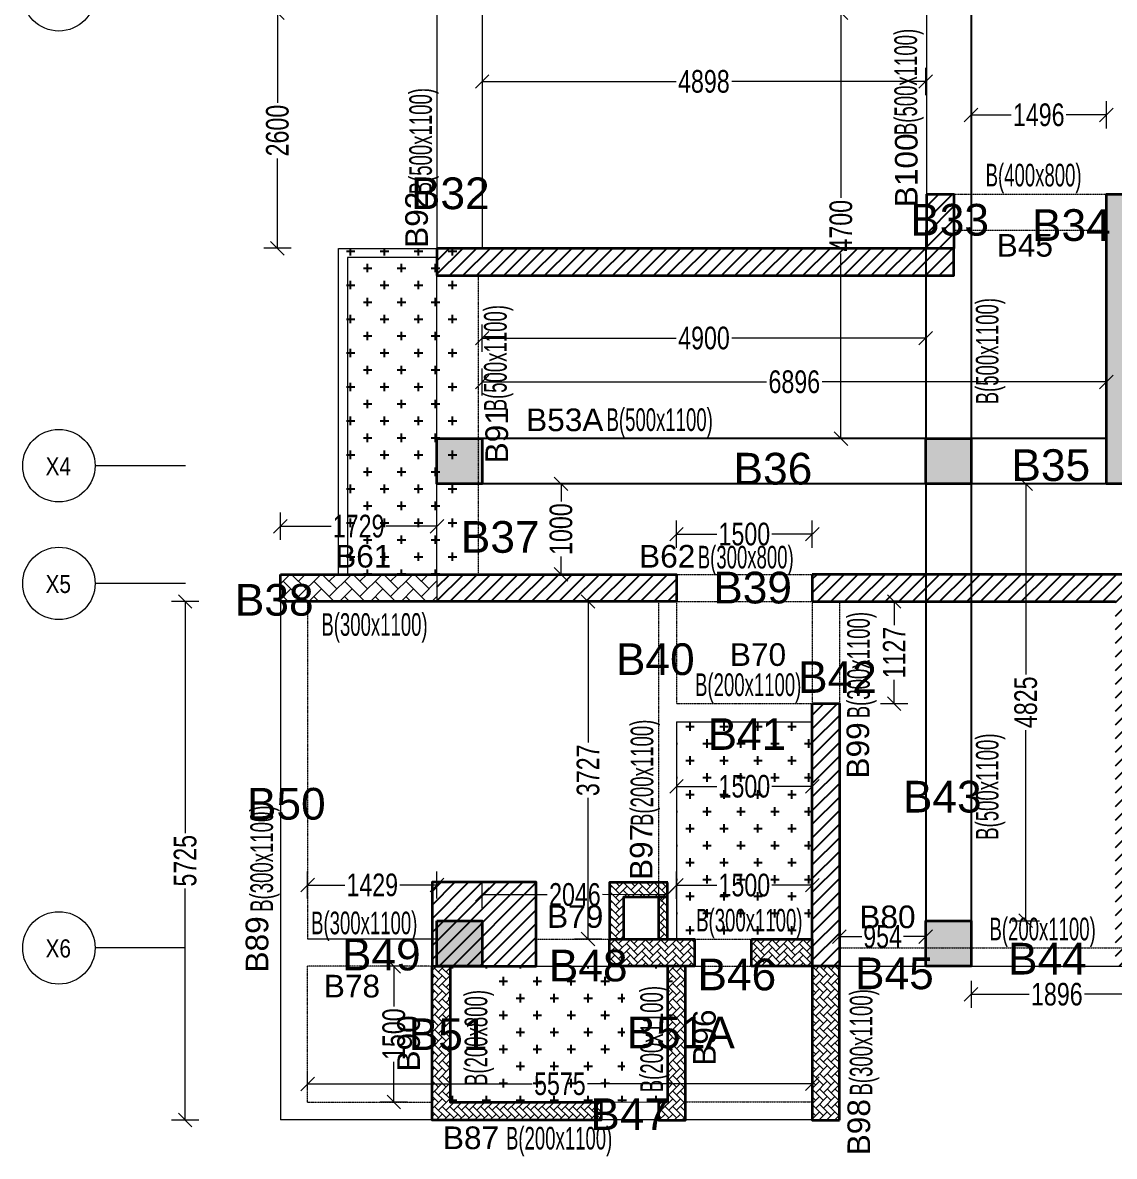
# Model space of a CAD drawing. Header units: millimetres. Extents: x -3 to 70668, y 4121 to 32770.
# Drawn here: x -3 to 12057, y 5140 to 17659 of the extents above; entities that cross this region are included whole.
import ezdxf
from ezdxf.enums import TextEntityAlignment as Align

# ---------------------------------------------------------------- set-up
doc = ezdxf.new("R2010")
doc.units = ezdxf.units.MM
doc.linetypes.add('Grid Line', pattern=[2222.5, 1270, -317.5, 317.5, -317.5])
doc.linetypes.add('HIDDEN', pattern=[0.375, 0.25, -0.125])
for name, color, linetype, lineweight in [('A-GRIDS', 8, 'Continuous', 9), ('S-BEAM', 7, 'Continuous', 18), ('S-BEAM-IDEN', 2, 'Continuous', 9), ('S-COL HATCH', 9, 'Continuous', 0), ('S-COLS', 5, 'Continuous', 35), ('S-GRIDS', 8, 'Continuous', 9), ('S-WALL', 4, 'Continuous', 18)]:
    doc.layers.add(name, color=color, linetype=linetype, lineweight=lineweight)
for name, color, linetype in [('Beam Nos', 7, 'Continuous'), ('changes', 7, 'Continuous'), ('HATCH', 8, 'Continuous'), ('SUNK SLAB', 8, 'Continuous')]:
    doc.layers.add(name, color=color, linetype=linetype)
doc.styles.add('Arial Narrow', font='ARIALN.TTF', dxfattribs={"height": 400})
doc.styles.add('SC-BBS1', font='SansSerif')
doc.styles.add('SOBHA', font='swisscl.ttf')
doc.styles.add('Swis721 LtCn BT', font='swisscl.ttf', dxfattribs={"width": 0.9, "height": 233.355162})
doc.dimstyles.new('S-100', dxfattribs={"dimscale": 100, "dimtxt": 2.5, "dimasz": 1.5, "dimexe": 1.5, "dimexo": 1.5, "dimgap": 0.1, "dimtad": 0, "dimdec": 0, "dimrnd": 0.0005, "dimzin": 0, "dimdsep": 46, "dimtxsty": 'SOBHA', "dimblk": 'OBLIQUE', "dimcen": 0.09, "dimclrd": 8, "dimclre": 8, "dimclrt": 6, "dimadec": 0, "dimazin": 0, "dimtfac": 1, "dimtdec": 0, "dimtofl": 0, "dimtmove": 0, "dimatfit": 3, "dimfxl": 1.5, "dimfxlon": 1, "dimtolj": 1, "dimtzin": 0, "dimlwd": -1, "dimlwe": -1, "dimarcsym": 0})
pattern_1 = [(45, (-31789947.8, 20509702.57), (-75.1300955, 75.1300955), [])]
pattern_2 = [(0, (-31349614.2, 21123698.45), (187.5, 187.5), [93.75, -281.25]), (90, (-31349567.32, 21123651.57), (-187.5, 187.5), [93.75, -281.25])]
pattern_3 = [(315, (-31091886.604, 20694843.886), (84.85281374, -1e-14), [180, -60]), (45, (-31091844.18, 20694801.46), (84.85281374, -2e-14), [180, -60])]

# ---------------------------------------------------------------- blocks, each defined once
blk = doc.blocks.new('A$C6614787e')
at = {"layer": 'S-COL HATCH'}
h = blk.add_hatch(dxfattribs=at)
h.set_pattern_fill('AR-HBONE', color=256, scale=15)
h.set_pattern_definition([(45, (-31102020.92, 20625022.12), (0, 84.85281374), [180, -60]), (135, (-31101978.495, 20625064.55), (7e-15, 84.85281374), [180, -60])])
h.paths.add_polyline_path([(2600, 2625), (1960, 2625), (1960, 2000), (2120, 2000), (2120, 2466), (2600, 2466)])
h = blk.add_hatch(dxfattribs=at)
h.set_pattern_fill('AR-HBONE', color=256, scale=15)
h.set_pattern_definition([(45, (0, 0), (0, 84.8528), [180, -60]), (135, (42.426, 42.426), (7e-15, 84.8528), [180, -60])])
h.paths.add_polyline_path([(2600, 2466), (2500, 2466), (2500, 2000), (2600, 2000)])
h = blk.add_hatch(dxfattribs=at)
h.set_pattern_fill('AR-HBONE', color=256, scale=15)
h.set_pattern_definition([(45, (-31364182.66, 21103765.56), (0, 84.85281374), [180, -60]), (135, (-31364140.23, 21103807.99), (7e-15, 84.85281374), [180, -60])])
h.paths.add_polyline_path([(2900, 1700), (2900, 2000), (1960, 2000), (1960, 1700)])
h = blk.add_hatch(dxfattribs=at)
h.set_pattern_fill('AR-HBONE', color=256, scale=15)
h.set_pattern_definition([(45, (-31362782.653, 21103765.56), (0, 84.85281374), [180, -60]), (135, (-31362740.227, 21103807.99), (7e-15, 84.85281374), [180, -60])])
h.paths.add_polyline_path([(4200, 1700), (4200, 2000), (3530, 2000), (3530, 1700)])
h = blk.add_hatch(dxfattribs=at)
h.set_pattern_fill('AR-HBONE', color=256, scale=15, angle=-90)
h.set_pattern_definition(pattern_3)
edge = h.paths.add_edge_path()
edge.add_line((200, 1700), (200, 200))
edge.add_line((200, 200), (1870, 200))
edge.add_line((1870, 200), (1870, 0))
edge.add_line((1870, 0), (0, 0))
edge.add_line((0, 0), (0, 1700))
edge.add_line((0, 1700), (200, 1700))
h = blk.add_hatch(dxfattribs=at)
h.set_pattern_fill('AR-HBONE', color=256, scale=15, angle=-90)
h.set_pattern_definition(pattern_3)
h.paths.add_polyline_path([(2600, 200), (2500, 200), (2500, 0), (2800, 0), (2800, 1700), (2600, 1700)])
h = blk.add_hatch(dxfattribs=at)
h.set_pattern_fill('AR-HBONE', color=256, scale=15, angle=-90)
h.set_pattern_definition([(315, (21106265.21, 31371048.637), (84.85281374, -2e-14), [180, -60]), (45, (21106307.64, 31371006.21), (84.85281374, -2e-14), [180, -60])])
h.paths.add_polyline_path([(4200, 0), (4500, 0), (4500, 1700), (4200, 1700)])
at = {"layer": 'S-COLS', "elevation": 0}
for points in [[(2600, 2625), (1960, 2625), (1960, 2000), (2120, 2000), (2120, 2466), (2600, 2466), (2600, 2625)], [(200, 1700), (200, 200), (1870, 200), (1870, 0), (0, 0), (0, 1700), (200, 1700)]]:
    blk.add_lwpolyline(points, dxfattribs=at)
for points in [[(2600, 2466), (2500, 2466), (2500, 2000), (2600, 2000)], [(1960, 2000), (2900, 2000), (2900, 1700), (1960, 1700)], [(3530, 2000), (4200, 2000), (4200, 1700), (3530, 1700)], [(2600, 200), (2500, 200), (2500, 0), (2800, 0), (2800, 1700), (2600, 1700)], [(4500, 0), (4500, 1700), (4200, 1700), (4200, 0)]]:
    blk.add_lwpolyline(points, close=True, dxfattribs=at)
blk = doc.blocks.new('A$C535b99b2')
at = {"layer": 'HATCH'}
h = blk.add_hatch(color=256, dxfattribs=at)
h.dxf.hatch_style = 1
h.paths.add_polyline_path([(0, 0), (500, 0), (500, 500), (0, 500)])
h = blk.add_hatch(color=256, dxfattribs=at)
h.dxf.hatch_style = 1
h.paths.add_polyline_path([(5900, 500), (5400, 500), (5400, 0), (5900, 0)])
at = {"layer": 'S-COLS', "elevation": 0}
blk.add_lwpolyline([(0, 500), (500, 500), (500, 0), (0, 0)], close=True, dxfattribs=at)
blk.add_lwpolyline([(5400, 0), (5400, 500), (5900, 500), (5900, 0), (5400, 0)], dxfattribs=at)
blk = doc.blocks.new('A$C33c92876')
at = {"layer": 'changes'}
for p in [(0, 5325), (0, 0)]:
    blk.add_blockref('A$C535b99b2', p, dxfattribs=at)
blk = doc.blocks.new('Grid - Type 1 Structural-6743905-11TH FLOOR LVL')
at = {"layer": 'A-GRIDS'}
blk.add_circle((0, 0), 4, dxfattribs=at)
blk = doc.blocks.new('A$Cf2260b48')
at = {"layer": 'S-GRIDS', "linetype": 'Grid Line'}
for p, q in [((-10572, -200), (-11572, -200)), ((-10572, -1500), (-11572, -1500)), ((-10572, -5525), (-11572, -5525))]:
    blk.add_line(p, q, dxfattribs=at)
at = {"layer": 'A-GRIDS', "xscale": 99.99999999999991, "yscale": 99.99999999999991, "zscale": 99.99999999999991, "rotation": 89.99999999999982}
for p in [(-11972, 5000), (-11972, -200), (-11972, -1500), (-11972, -5525)]:
    blk.add_blockref('Grid - Type 1 Structural-6743905-11TH FLOOR LVL', p, dxfattribs=at)
at = {"layer": 'A-GRIDS', "lineweight": 18, "char_height": 200, "width": 352.74, "attachment_point": 1, "style": 'Arial Narrow'}
for s, insert in [('X4', (-12119, -106)), ('X5', (-12119, -1406)), ('X6', (-12119, -5431))]:
    blk.add_mtext(s, dxfattribs=dict(at, insert=insert))
blk = doc.blocks.new('_OBLIQUE')
at = {"color": 0, "linetype": 'ByBlock'}
blk.add_line((-0.5, -0.5), (0.5, 0.5), dxfattribs=at)
blk = doc.blocks.new('*D115')
at = {"layer": 'Defpoints', "color": 0, "transparency": 16777216}
for p in [(5074, 17767, 0), (9972, 17767, 0), (9972, 17009)]:
    blk.add_point(p, dxfattribs=at)
at = {"layer": 'S-BEAM-IDEN', "color": 8, "transparency": 16777216}
for p, q in [((5074, 17159), (5074, 16859)), ((9972, 17159), (9972, 16859)), ((5074, 17009), (7215, 17009)), ((9972, 17009), (7831, 17009))]:
    blk.add_line(p, q, dxfattribs=at)
at = {"layer": 'S-BEAM-IDEN', "color": 8, "transparency": 16777216, "xscale": 150, "yscale": 150, "zscale": 150, "rotation": 180}
blk.add_blockref('_OBLIQUE', (5074, 17009), dxfattribs=at)
at = {"layer": 'S-BEAM-IDEN', "color": 8, "transparency": 16777216, "xscale": 150, "yscale": 150, "zscale": 150}
blk.add_blockref('_OBLIQUE', (9972, 17009), dxfattribs=at)
at = {"layer": 'S-BEAM-IDEN', "color": 6, "transparency": 16777216, "insert": (7523, 17009), "char_height": 250, "attachment_point": 5, "style": 'SOBHA'}
blk.add_mtext('\\A1;4898', dxfattribs=at)
blk = doc.blocks.new('*D116')
at = {"layer": 'Defpoints', "color": 0, "transparency": 16777216}
for p in [(5074, 17767), (2812, 15167), (5074, 15167)]:
    blk.add_point(p, dxfattribs=at)
at = {"layer": 'S-BEAM-IDEN', "color": 8, "transparency": 16777216}
for p, q in [((2962, 17767), (2662, 17767)), ((2812, 17767), (2812, 16773)), ((2812, 15167), (2812, 16160)), ((2962, 15167), (2662, 15167))]:
    blk.add_line(p, q, dxfattribs=at)
at = {"layer": 'S-BEAM-IDEN', "color": 8, "transparency": 16777216, "xscale": 150, "yscale": 150, "zscale": 150}
for p, rotation in [((2812, 17767), 90), ((2812, 15167), 270)]:
    blk.add_blockref('_OBLIQUE', p, dxfattribs=dict(at, rotation=rotation))
at = {"layer": 'S-BEAM-IDEN', "color": 6, "transparency": 16777216, "insert": (2812, 16467), "char_height": 250, "attachment_point": 5, "rotation": 90, "style": 'SOBHA'}
blk.add_mtext('\\A1;2600', dxfattribs=at)
blk = doc.blocks.new('*D87')
at = {"layer": 'Defpoints', "color": 0, "transparency": 16777216}
for p in [(10474, 17767, 0), (9037, 13066), (10474, 13066)]:
    blk.add_point(p, dxfattribs=at)
at = {"layer": 'S-BEAM-IDEN', "color": 8, "transparency": 16777216}
for p, q in [((9187, 17767), (8887, 17767)), ((9037, 17767), (9037, 15725)), ((9037, 13066), (9037, 15108)), ((9187, 13066), (8887, 13066))]:
    blk.add_line(p, q, dxfattribs=at)
at = {"layer": 'S-BEAM-IDEN', "color": 8, "transparency": 16777216, "xscale": 150, "yscale": 150, "zscale": 150}
for p, rotation in [((9037, 17767), 90), ((9037, 13066), 270)]:
    blk.add_blockref('_OBLIQUE', p, dxfattribs=dict(at, rotation=rotation))
at = {"layer": 'S-BEAM-IDEN', "color": 6, "transparency": 16777216, "insert": (9037, 15416), "char_height": 250, "attachment_point": 5, "rotation": 90, "style": 'SOBHA'}
blk.add_mtext('\\A1;4700', dxfattribs=at)
blk = doc.blocks.new('*D88')
at = {"layer": 'Defpoints', "color": 0, "transparency": 16777216}
for p in [(11970, 16640), (10474, 15767), (11970, 15767)]:
    blk.add_point(p, dxfattribs=at)
at = {"layer": 'S-BEAM-IDEN', "color": 8, "transparency": 16777216}
for p, q in [((10474, 16490), (10474, 16790)), ((11970, 16490), (11970, 16790)), ((10474, 16640), (10918, 16640)), ((11970, 16640), (11526, 16640))]:
    blk.add_line(p, q, dxfattribs=at)
at = {"layer": 'S-BEAM-IDEN', "color": 8, "transparency": 16777216, "xscale": 150, "yscale": 150, "zscale": 150, "rotation": 180}
blk.add_blockref('_OBLIQUE', (10474, 16640), dxfattribs=at)
at = {"layer": 'S-BEAM-IDEN', "color": 8, "transparency": 16777216, "xscale": 150, "yscale": 150, "zscale": 150}
blk.add_blockref('_OBLIQUE', (11970, 16640), dxfattribs=at)
at = {"layer": 'S-BEAM-IDEN', "color": 6, "transparency": 16777216, "insert": (11222, 16640), "char_height": 250, "attachment_point": 5, "style": 'SOBHA'}
blk.add_mtext('\\A1;1496', dxfattribs=at)
blk = doc.blocks.new('*D117')
at = {"layer": 'Defpoints', "color": 0, "transparency": 16777216}
for p in [(5074, 13691), (5074, 12566), (11970, 12567)]:
    blk.add_point(p, dxfattribs=at)
at = {"layer": 'S-BEAM-IDEN', "color": 8, "transparency": 16777216}
for p, q in [((5074, 13541), (5074, 13841)), ((11970, 13542), (11970, 13842)), ((5074, 13691), (8215, 13692)), ((11970, 13692), (8829, 13692))]:
    blk.add_line(p, q, dxfattribs=at)
at = {"layer": 'S-BEAM-IDEN', "color": 8, "transparency": 16777216, "xscale": 150, "yscale": 150, "zscale": 150}
for p, rotation in [((5074, 13691), 180.0035559037842), ((11970, 13692), 0.0035559037842248)]:
    blk.add_blockref('_OBLIQUE', p, dxfattribs=dict(at, rotation=rotation))
at = {"layer": 'S-BEAM-IDEN', "color": 6, "transparency": 16777216, "insert": (8522, 13692), "char_height": 250, "attachment_point": 5, "rotation": 0.0036, "style": 'SOBHA'}
blk.add_mtext('\\A1;6896', dxfattribs=at)
blk = doc.blocks.new('*D89')
at = {"layer": 'Defpoints', "color": 0, "transparency": 16777216}
for p in [(9974, 14175), (5074, 12566), (9974, 12566)]:
    blk.add_point(p, dxfattribs=at)
at = {"layer": 'S-BEAM-IDEN', "color": 8, "transparency": 16777216}
for p, q in [((5074, 14025), (5074, 14325)), ((9974, 14025), (9974, 14325)), ((5074, 14175), (7216, 14175)), ((9974, 14175), (7832, 14175))]:
    blk.add_line(p, q, dxfattribs=at)
at = {"layer": 'S-BEAM-IDEN', "color": 8, "transparency": 16777216, "xscale": 150, "yscale": 150, "zscale": 150, "rotation": 180}
blk.add_blockref('_OBLIQUE', (5074, 14175), dxfattribs=at)
at = {"layer": 'S-BEAM-IDEN', "color": 8, "transparency": 16777216, "xscale": 150, "yscale": 150, "zscale": 150}
blk.add_blockref('_OBLIQUE', (9974, 14175), dxfattribs=at)
at = {"layer": 'S-BEAM-IDEN', "color": 6, "transparency": 16777216, "insert": (7524, 14175), "char_height": 250, "attachment_point": 5, "style": 'SOBHA'}
blk.add_mtext('\\A1;4900', dxfattribs=at)
blk = doc.blocks.new('*D118')
at = {"layer": 'Defpoints', "color": 0, "transparency": 16777216}
for p in [(4574, 12566), (4574, 11567), (5945, 11567)]:
    blk.add_point(p, dxfattribs=at)
at = {"layer": 'S-BEAM-IDEN', "color": 8, "transparency": 16777216}
for p, q in [((5795, 12566), (6095, 12566)), ((5945, 12566), (5945, 12370)), ((5945, 11567), (5945, 11763)), ((5795, 11567), (6095, 11567))]:
    blk.add_line(p, q, dxfattribs=at)
at = {"layer": 'S-BEAM-IDEN', "color": 8, "transparency": 16777216, "xscale": 150, "yscale": 150, "zscale": 150}
for p, rotation in [((5945, 12566), 90), ((5945, 11567), 270)]:
    blk.add_blockref('_OBLIQUE', p, dxfattribs=dict(at, rotation=rotation))
at = {"layer": 'S-BEAM-IDEN', "color": 6, "transparency": 16777216, "insert": (5945, 12066), "char_height": 250, "attachment_point": 5, "rotation": 90, "style": 'SOBHA'}
blk.add_mtext('\\A1;1000', dxfattribs=at)
blk = doc.blocks.new('*D119')
at = {"layer": 'Defpoints', "color": 0, "transparency": 16777216}
for p in [(4574, 12098), (2845, 11567), (4574, 11567)]:
    blk.add_point(p, dxfattribs=at)
at = {"layer": 'S-BEAM-IDEN', "color": 8, "transparency": 16777216}
for p, q in [((2845, 11948), (2845, 12248)), ((4574, 11948), (4574, 12248)), ((2845, 12098), (3406, 12098)), ((4574, 12098), (4013, 12098))]:
    blk.add_line(p, q, dxfattribs=at)
at = {"layer": 'S-BEAM-IDEN', "color": 8, "transparency": 16777216, "xscale": 150, "yscale": 150, "zscale": 150, "rotation": 180}
blk.add_blockref('_OBLIQUE', (2845, 12098), dxfattribs=at)
at = {"layer": 'S-BEAM-IDEN', "color": 8, "transparency": 16777216, "xscale": 150, "yscale": 150, "zscale": 150}
blk.add_blockref('_OBLIQUE', (4574, 12098), dxfattribs=at)
at = {"layer": 'S-BEAM-IDEN', "color": 6, "transparency": 16777216, "insert": (3709, 12098), "char_height": 250, "attachment_point": 5, "style": 'SOBHA'}
blk.add_mtext('\\A1;1729', dxfattribs=at)
blk = doc.blocks.new('*D120')
at = {"layer": 'Defpoints', "color": 0, "transparency": 16777216}
for p in [(8720, 12010), (7220, 11566), (8720, 11567)]:
    blk.add_point(p, dxfattribs=at)
at = {"layer": 'S-BEAM-IDEN', "color": 8, "transparency": 16777216}
for p, q in [((7220, 11860), (7220, 12160)), ((8720, 11860), (8720, 12160)), ((7220, 12010), (7666, 12010)), ((8720, 12010), (8273, 12010))]:
    blk.add_line(p, q, dxfattribs=at)
at = {"layer": 'S-BEAM-IDEN', "color": 8, "transparency": 16777216, "xscale": 150, "yscale": 150, "zscale": 150}
for p, rotation in [((7220, 12010), 180.0149899059561), ((8720, 12010), 0.0149899059561228)]:
    blk.add_blockref('_OBLIQUE', p, dxfattribs=dict(at, rotation=rotation))
at = {"layer": 'S-BEAM-IDEN', "color": 6, "transparency": 16777216, "insert": (7970, 12010), "char_height": 250, "attachment_point": 5, "rotation": 0.015, "style": 'SOBHA'}
blk.add_mtext('\\A1;1500', dxfattribs=at)
blk = doc.blocks.new('*D90')
at = {"layer": 'Defpoints', "color": 0, "transparency": 16777216}
for p in [(7020, 11267), (6244, 7539), (7020, 7539)]:
    blk.add_point(p, dxfattribs=at)
at = {"layer": 'S-BEAM-IDEN', "color": 8, "transparency": 16777216}
for p, q in [((6394, 11267), (6094, 11267)), ((6244, 11267), (6244, 9709)), ((6244, 7539), (6244, 9097)), ((6394, 7539), (6094, 7539))]:
    blk.add_line(p, q, dxfattribs=at)
at = {"layer": 'S-BEAM-IDEN', "color": 8, "transparency": 16777216, "xscale": 150, "yscale": 150, "zscale": 150}
for p, rotation in [((6244, 11267), 90), ((6244, 7539), 270)]:
    blk.add_blockref('_OBLIQUE', p, dxfattribs=dict(at, rotation=rotation))
at = {"layer": 'S-BEAM-IDEN', "color": 6, "transparency": 16777216, "insert": (6244, 9403), "char_height": 250, "attachment_point": 5, "rotation": 90, "style": 'SOBHA'}
blk.add_mtext('\\A1;3727', dxfattribs=at)
blk = doc.blocks.new('*D121')
at = {"layer": 'Defpoints', "color": 0, "transparency": 16777216}
for p in [(7220, 9939), (8720, 9939), (8720, 9225)]:
    blk.add_point(p, dxfattribs=at)
at = {"layer": 'S-BEAM-IDEN', "color": 8, "transparency": 16777216}
for p, q in [((7220, 9375), (7220, 9075)), ((8720, 9375), (8720, 9075)), ((7220, 9225), (7666, 9225)), ((8720, 9225), (8274, 9225))]:
    blk.add_line(p, q, dxfattribs=at)
at = {"layer": 'S-BEAM-IDEN', "color": 8, "transparency": 16777216, "xscale": 150, "yscale": 150, "zscale": 150, "rotation": 180}
blk.add_blockref('_OBLIQUE', (7220, 9225), dxfattribs=at)
at = {"layer": 'S-BEAM-IDEN', "color": 8, "transparency": 16777216, "xscale": 150, "yscale": 150, "zscale": 150}
blk.add_blockref('_OBLIQUE', (8720, 9225), dxfattribs=at)
at = {"layer": 'S-BEAM-IDEN', "color": 6, "transparency": 16777216, "insert": (7970, 9225), "char_height": 250, "attachment_point": 5, "style": 'SOBHA'}
blk.add_mtext('\\A1;1500', dxfattribs=at)
blk = doc.blocks.new('*D122')
at = {"layer": 'Defpoints', "color": 0, "transparency": 16777216}
for p in [(8720, 11267), (8720, 10139), (9625, 10139)]:
    blk.add_point(p, dxfattribs=at)
at = {"layer": 'S-BEAM-IDEN', "color": 8, "transparency": 16777216}
for p, q in [((9475, 11267), (9775, 11267)), ((9625, 11267), (9625, 11006)), ((9625, 10139), (9625, 10400)), ((9475, 10139), (9775, 10139))]:
    blk.add_line(p, q, dxfattribs=at)
at = {"layer": 'S-BEAM-IDEN', "color": 8, "transparency": 16777216, "xscale": 150, "yscale": 150, "zscale": 150}
for p, rotation in [((9625, 11267), 90), ((9625, 10139), 270)]:
    blk.add_blockref('_OBLIQUE', p, dxfattribs=dict(at, rotation=rotation))
at = {"layer": 'S-BEAM-IDEN', "color": 6, "transparency": 16777216, "insert": (9625, 10703), "char_height": 250, "attachment_point": 5, "rotation": 90, "style": 'SOBHA'}
blk.add_mtext('\\A1;1127', dxfattribs=at)
blk = doc.blocks.new('*D123')
at = {"layer": 'Defpoints', "color": 0, "transparency": 16777216}
for p in [(10474, 12566), (10474, 7741), (11079, 7741)]:
    blk.add_point(p, dxfattribs=at)
at = {"layer": 'S-BEAM-IDEN', "color": 8, "transparency": 16777216}
for p, q in [((10929, 12566), (11229, 12566)), ((11079, 12566), (11079, 10462)), ((11079, 7741), (11079, 9846)), ((10929, 7741), (11229, 7741))]:
    blk.add_line(p, q, dxfattribs=at)
at = {"layer": 'S-BEAM-IDEN', "color": 8, "transparency": 16777216, "xscale": 150, "yscale": 150, "zscale": 150}
for p, rotation in [((11079, 12566), 89.99952557166833), ((11079, 7741), 269.9995255716684)]:
    blk.add_blockref('_OBLIQUE', p, dxfattribs=dict(at, rotation=rotation))
at = {"layer": 'S-BEAM-IDEN', "color": 6, "transparency": 16777216, "insert": (11079, 10154), "char_height": 250, "attachment_point": 5, "rotation": 89.9995, "style": 'SOBHA'}
blk.add_mtext('\\A1;4825', dxfattribs=at)
blk = doc.blocks.new('*D124')
at = {"layer": 'Defpoints', "color": 0, "transparency": 16777216}
for p in [(10474, 7241), (12370, 7241), (12370, 6929)]:
    blk.add_point(p, dxfattribs=at)
at = {"layer": 'S-BEAM-IDEN', "color": 8, "transparency": 16777216}
for p, q in [((10474, 7079), (10474, 6779)), ((12370, 7079), (12370, 6779)), ((10474, 6929), (11118, 6929)), ((12370, 6929), (11726, 6929))]:
    blk.add_line(p, q, dxfattribs=at)
at = {"layer": 'S-BEAM-IDEN', "color": 8, "transparency": 16777216, "xscale": 150, "yscale": 150, "zscale": 150, "rotation": 180}
blk.add_blockref('_OBLIQUE', (10474, 6929), dxfattribs=at)
at = {"layer": 'S-BEAM-IDEN', "color": 8, "transparency": 16777216, "xscale": 150, "yscale": 150, "zscale": 150}
blk.add_blockref('_OBLIQUE', (12370, 6929), dxfattribs=at)
at = {"layer": 'S-BEAM-IDEN', "color": 6, "transparency": 16777216, "insert": (11422, 6929), "char_height": 250, "attachment_point": 5, "style": 'SOBHA'}
blk.add_mtext('\\A1;1896', dxfattribs=at)
blk = doc.blocks.new('*D125')
at = {"layer": 'Defpoints', "color": 0, "transparency": 16777216}
for p in [(9974, 7566), (9020, 7441), (9974, 7441)]:
    blk.add_point(p, dxfattribs=at)
at = {"layer": 'S-BEAM-IDEN', "color": 8, "transparency": 16777216}
for p, q in [((9020, 7566), (9020, 7716)), ((9974, 7566), (9974, 7716)), ((9020, 7566), (9267, 7566)), ((9974, 7566), (9727, 7566))]:
    blk.add_line(p, q, dxfattribs=at)
at = {"layer": 'S-BEAM-IDEN', "color": 8, "transparency": 16777216, "xscale": 150, "yscale": 150, "zscale": 150, "rotation": 180}
blk.add_blockref('_OBLIQUE', (9020, 7566), dxfattribs=at)
at = {"layer": 'S-BEAM-IDEN', "color": 8, "transparency": 16777216, "xscale": 150, "yscale": 150, "zscale": 150}
blk.add_blockref('_OBLIQUE', (9974, 7566), dxfattribs=at)
at = {"layer": 'S-BEAM-IDEN', "color": 6, "transparency": 16777216, "insert": (9497, 7566), "char_height": 250, "attachment_point": 5, "style": 'SOBHA'}
blk.add_mtext('\\A1;954', dxfattribs=at)
blk = doc.blocks.new('*D91')
at = {"layer": 'Defpoints', "color": 0, "transparency": 16777216}
for p in [(8720, 8134), (7220, 7539), (8720, 7539)]:
    blk.add_point(p, dxfattribs=at)
at = {"layer": 'S-BEAM-IDEN', "color": 8, "transparency": 16777216}
for p, q in [((7220, 7984), (7220, 8284)), ((8720, 7984), (8720, 8284)), ((7220, 8134), (7666, 8134)), ((8720, 8134), (8274, 8134))]:
    blk.add_line(p, q, dxfattribs=at)
at = {"layer": 'S-BEAM-IDEN', "color": 8, "transparency": 16777216, "xscale": 150, "yscale": 150, "zscale": 150, "rotation": 180}
blk.add_blockref('_OBLIQUE', (7220, 8134), dxfattribs=at)
at = {"layer": 'S-BEAM-IDEN', "color": 8, "transparency": 16777216, "xscale": 150, "yscale": 150, "zscale": 150}
blk.add_blockref('_OBLIQUE', (8720, 8134), dxfattribs=at)
at = {"layer": 'S-BEAM-IDEN', "color": 6, "transparency": 16777216, "insert": (7970, 8134), "char_height": 250, "attachment_point": 5, "style": 'SOBHA'}
blk.add_mtext('\\A1;1500', dxfattribs=at)
blk = doc.blocks.new('*D92')
at = {"layer": 'Defpoints', "color": 0, "transparency": 16777216}
for p in [(8720, 5942), (3145, 5738), (8720, 5741)]:
    blk.add_point(p, dxfattribs=at)
at = {"layer": 'S-BEAM-IDEN', "color": 8, "transparency": 16777216}
for p, q in [((3145, 5888), (3144, 6089)), ((8720, 5891), (8720, 6092)), ((3145, 5939), (5626, 5940)), ((8720, 5942), (6239, 5940))]:
    blk.add_line(p, q, dxfattribs=at)
at = {"layer": 'S-BEAM-IDEN', "color": 8, "transparency": 16777216, "xscale": 150, "yscale": 150, "zscale": 150}
for p, rotation in [((3145, 5939), 180.0341145266352), ((8720, 5942), 0.0341145266352577)]:
    blk.add_blockref('_OBLIQUE', p, dxfattribs=dict(at, rotation=rotation))
at = {"layer": 'S-BEAM-IDEN', "color": 6, "transparency": 16777216, "insert": (5932, 5940), "char_height": 250, "attachment_point": 5, "rotation": 0.0341, "style": 'SOBHA'}
blk.add_mtext('\\A1;5575', dxfattribs=at)
blk = doc.blocks.new('*D93')
at = {"layer": 'Defpoints', "color": 0, "transparency": 16777216}
for p in [(4520, 7239), (4098, 5739), (4520, 5739)]:
    blk.add_point(p, dxfattribs=at)
at = {"layer": 'S-BEAM-IDEN', "color": 8, "transparency": 16777216}
for p, q in [((4248, 7239), (3948, 7239)), ((4098, 7239), (4098, 6793)), ((4098, 5739), (4098, 6185)), ((4248, 5739), (3948, 5739))]:
    blk.add_line(p, q, dxfattribs=at)
at = {"layer": 'S-BEAM-IDEN', "color": 8, "transparency": 16777216, "xscale": 150, "yscale": 150, "zscale": 150}
for p, rotation in [((4098, 7239), 90), ((4098, 5739), 270)]:
    blk.add_blockref('_OBLIQUE', p, dxfattribs=dict(at, rotation=rotation))
at = {"layer": 'S-BEAM-IDEN', "color": 6, "transparency": 16777216, "insert": (4098, 6489), "char_height": 250, "attachment_point": 5, "rotation": 90, "style": 'SOBHA'}
blk.add_mtext('\\A1;1500', dxfattribs=at)
blk = doc.blocks.new('*D126')
at = {"layer": 'Defpoints', "color": 0, "transparency": 16777216}
for p in [(7121, 8029), (5074, 7241), (7120, 7239)]:
    blk.add_point(p, dxfattribs=at)
at = {"layer": 'S-BEAM-IDEN', "color": 8, "transparency": 16777216}
for p, q in [((5075, 7881), (5075, 8181)), ((7120, 7879), (7121, 8179)), ((5075, 8031), (5791, 8030)), ((7121, 8029), (6404, 8030))]:
    blk.add_line(p, q, dxfattribs=at)
at = {"layer": 'S-BEAM-IDEN', "color": 8, "transparency": 16777216, "xscale": 150, "yscale": 150, "zscale": 150}
for p, rotation in [((5075, 8031), 179.9386488256646), ((7121, 8029), 359.9386488256647)]:
    blk.add_blockref('_OBLIQUE', p, dxfattribs=dict(at, rotation=rotation))
at = {"layer": 'S-BEAM-IDEN', "color": 6, "transparency": 16777216, "insert": (6098, 8030), "char_height": 250, "attachment_point": 5, "rotation": 359.9386, "style": 'SOBHA'}
blk.add_mtext('\\A1;2046', dxfattribs=at)
blk = doc.blocks.new('*D127')
at = {"layer": 'Defpoints', "color": 0, "transparency": 16777216}
for p in [(3145, 8136), (3145, 7539), (4574, 7539)]:
    blk.add_point(p, dxfattribs=at)
at = {"layer": 'S-BEAM-IDEN', "color": 8, "transparency": 16777216}
for p, q in [((3145, 7986), (3145, 8286)), ((4574, 7986), (4574, 8286)), ((3145, 8136), (3556, 8136)), ((4574, 8136), (4163, 8136))]:
    blk.add_line(p, q, dxfattribs=at)
at = {"layer": 'S-BEAM-IDEN', "color": 8, "transparency": 16777216, "xscale": 150, "yscale": 150, "zscale": 150, "rotation": 180}
blk.add_blockref('_OBLIQUE', (3145, 8136), dxfattribs=at)
at = {"layer": 'S-BEAM-IDEN', "color": 8, "transparency": 16777216, "xscale": 150, "yscale": 150, "zscale": 150}
blk.add_blockref('_OBLIQUE', (4574, 8136), dxfattribs=at)
at = {"layer": 'S-BEAM-IDEN', "color": 6, "transparency": 16777216, "insert": (3859, 8136), "char_height": 250, "attachment_point": 5, "style": 'SOBHA'}
blk.add_mtext('\\A1;1429', dxfattribs=at)
blk = doc.blocks.new('*D94')
at = {"layer": 'Defpoints', "color": 0, "transparency": 16777216}
for p in [(2845, 11267), (1793, 5541), (2845, 5541)]:
    blk.add_point(p, dxfattribs=at)
at = {"layer": 'S-BEAM-IDEN', "color": 8, "transparency": 16777216}
for p, q in [((1943, 11267), (1643, 11267)), ((1793, 11267), (1793, 8710)), ((1793, 5541), (1793, 8098)), ((1943, 5541), (1643, 5541))]:
    blk.add_line(p, q, dxfattribs=at)
at = {"layer": 'S-BEAM-IDEN', "color": 8, "transparency": 16777216, "xscale": 150, "yscale": 150, "zscale": 150}
for p, rotation in [((1793, 11267), 90), ((1793, 5541), 270)]:
    blk.add_blockref('_OBLIQUE', p, dxfattribs=dict(at, rotation=rotation))
at = {"layer": 'S-BEAM-IDEN', "color": 6, "transparency": 16777216, "insert": (1793, 8404), "char_height": 250, "attachment_point": 5, "rotation": 90, "style": 'SOBHA'}
blk.add_mtext('\\A1;5725', dxfattribs=at)

msp = doc.modelspace()

# ---------------------------------------------------------------- hatches: boundary and pattern name
at = {"layer": 'S-COL HATCH', "transparency": 33554687}
h = msp.add_hatch(color=256, dxfattribs=at)
h.dxf.hatch_style = 1
h.paths.add_polyline_path([(17324.1, 12566.6), (17324.1, 12966.6), (12369.7, 12966.6), (12369.7, 15766.6), (11969.7, 15766.6), (11969.7, 12566.6)])
at = {"layer": 'S-COL HATCH'}
h = msp.add_hatch(dxfattribs=at)
h.set_pattern_fill('AR-HBONE', color=256, scale=30)
h.set_pattern_definition([(45, (-31789947.79, 20742051.13), (0, 169.7056275), [360, -120]), (135, (-31789862.93, 20742135.99), (1e-14, 169.7056275), [360, -120])])
h.paths.add_polyline_path([(4574.1, 11266.6), (4574.1, 11566.6), (2844.7, 11566.6), (2844.7, 11266.6)])
at = {"layer": 'SUNK SLAB'}
h = msp.add_hatch(dxfattribs=at)
h.set_pattern_fill('ANSI31', color=8, scale=850, style=0)
h.set_pattern_definition(pattern_1)
h.paths.add_polyline_path([(9984.4, 15166.6), (10284.1, 15166.6), (10284.1, 15766.6), (9984.4, 15766.6)])
h = msp.add_hatch(dxfattribs=at)
h.set_pattern_fill('CROSS', color=8, scale=750, style=0)
h.set_pattern_definition(pattern_2)
h.paths.add_polyline_path([(4834.1, 15166.6), (3484.1, 15166.6), (3484.1, 11566.6), (4834.1, 11566.6)])
h = msp.add_hatch(dxfattribs=at)
h.set_pattern_fill('ANSI31', color=8, scale=850, style=0)
h.set_pattern_definition(pattern_1)
h.paths.add_polyline_path([(4574.1, 15166.6), (4574.1, 14866.6), (10284.1, 14866.6), (10284.1, 15166.6)])
h = msp.add_hatch(dxfattribs=at)
h.set_pattern_fill('ANSI31', color=8, scale=850, style=0)
h.set_pattern_definition(pattern_1)
h.paths.add_polyline_path([(7219.7, 11566.6), (4574.1, 11566.6), (4574.1, 11266.6), (7219.7, 11266.6)])
h = msp.add_hatch(dxfattribs=at)
h.set_pattern_fill('ANSI31', color=8, scale=850, style=0)
h.set_pattern_definition(pattern_1)
h.paths.add_polyline_path([(12369.7, 11566.6), (8719.7, 11566.6), (8719.7, 11266.6), (12069.7, 11266.6), (12069.7, 7241.4), (12369.7, 7241.4)])
h = msp.add_hatch(dxfattribs=at)
h.set_pattern_fill('ANSI31', color=8, scale=850, style=0)
h.set_pattern_definition(pattern_1)
h.paths.add_polyline_path([(9019.7, 10139.2), (8719.7, 10139.2), (8719.7, 7241.4), (9019.7, 7241.4)])
h = msp.add_hatch(dxfattribs=at)
h.set_pattern_fill('CROSS', color=8, scale=750, style=0)
h.set_pattern_definition([(0, (-31349614.2, 21123698.44), (187.5, 187.5), [93.75, -281.25]), (90, (-31349567.32, 21123651.56), (-187.5, 187.5), [93.75, -281.25])])
h.paths.add_polyline_path([(8719.7, 9939.2), (7219.7, 9939.2), (7219.7, 7539.2), (8719.7, 7539.2)])
h.paths.add_polyline_path([(7340, 7497), (8738.5, 7497), (8738.5, 8024.2), (7340, 8024.2)], flags=9)
h = msp.add_hatch(dxfattribs=at)
h.set_pattern_fill('ANSI31', color=8, scale=850, style=0)
h.set_pattern_definition(pattern_1)
h.paths.add_polyline_path([(5669.7, 8166.2), (4519.7, 8166.2), (4519.7, 7241.4), (5669.7, 7241.4)])
h = msp.add_hatch(dxfattribs=at)
h.set_pattern_fill('CROSS', color=8, scale=750, style=0)
h.set_pattern_definition(pattern_2)
h.paths.add_polyline_path([(7119.7, 5740.5), (7119.7, 7241.4), (4719.7, 7239.4), (4719.7, 5739)])
h.paths.add_polyline_path([(5553, 6512.6), (6530.5, 6512.6)], flags=16)
h.paths.add_polyline_path([(5181.9, 5870.3), (5181.9, 7143.5), (4654.7, 7143.5), (4654.7, 5870.3)])
h.paths.add_polyline_path([(7177.2, 5863.4), (7177.2, 7136.6), (6650, 7136.6), (6650, 5863.4)])
h.paths.add_polyline_path([(5507.1, 6978.2), (6556.8, 6978.2)], flags=16)

# ---------------------------------------------------------------- linework, layer by layer
at = {"layer": 'changes'}
for p, q in [((10474.2, 17766.6, 0), (10474.2, 7241)), ((9974.1, 15366.6), (9974.1, 7241)), ((11969.7, 13066.3), (5074.1, 13065.8)), ((11969.7, 12566.6), (5074.1, 12566.2))]:
    msp.add_line(p, q, dxfattribs=at)
at = {"layer": 'S-BEAM'}
for p, q in [((4574.1, 17766.6), (4574.1, 15166.6)), ((5074.1, 17766.6), (5074.1, 15166.6)), ((9984.4, 15766.6), (9984.4, 17766.6, 0)), ((4574.1, 11566.6), (4574.1, 14866.6)), ((2844.7, 11266.6), (2844.7, 5541.4)), ((7219.7, 9939.2), (8719.7, 9939.2)), ((7219.7, 9939.2), (7219.7, 7539.2)), ((6639.7, 8006.6), (7019.7, 8006.6)), ((6639.7, 8006.6), (6639.7, 7539.2)), ((7019.7, 8006.6), (7019.7, 7539.2)), ((4574.1, 7539.2), (3144.7, 7539.2)), ((4519.7, 7241.4), (4519.7, 5739)), ((4719.7, 7239.4), (7119.7, 7241.4)), ((4719.7, 7241.4), (4719.7, 5739)), ((7119.7, 7241.4), (7119.7, 5741.4)), ((7319.7, 7241.4), (7519.7, 7241.4)), ((7319.7, 7241.4), (7319.7, 5741.4)), ((8300.2, 7241.4), (8719.7, 7241.4)), ((8719.7, 7241.4), (8720.6, 5741.4)), ((9019.7, 7241.4), (12335.4, 7241.4)), ((9019.7, 7241.4), (9019.7, 5541.4)), ((4719.7, 5739), (7119.7, 5740.5)), ((9019.7, 5541.4), (2844.7, 5541.4))]:
    msp.add_line(p, q, dxfattribs=at)
at = {"layer": 'S-BEAM', "linetype": 'HIDDEN'}
for p, q in [((10284.1, 15766.6), (11969.7, 15766.6)), ((10284.1, 15366.6), (11969.7, 15366.6)), ((5034.1, 11566.6), (5034.1, 14866.6)), ((7219.7, 11566.2), (8719.7, 11566.6)), ((3144.7, 11266.6), (3144.7, 7539.2)), ((7019.7, 11266.6), (7019.7, 8006.6)), ((7219.7, 11266.6), (7219.7, 10139.2)), ((7219.7, 11266.6), (8719.7, 11266.6)), ((8719.7, 11266.6), (8719.7, 10139.2)), ((9019.7, 11266.6), (9019.7, 10139.2)), ((7219.7, 10139.2), (8719.7, 10139.2)), ((5644.7, 7539.2), (8719.7, 7539.2)), ((9019.7, 7441.4), (12335.4, 7441.4)), ((4725.4, 7239.4), (3144.7, 7239.4)), ((3144.7, 5739), (3144.7, 7239.4)), ((7519.7, 7241.4), (8369.7, 7241.4)), ((3142.7, 5739), (4519.7, 5739)), ((7319.7, 5740.6), (8719.7, 5741.4))]:
    msp.add_line(p, q, dxfattribs=at)
at = {"layer": 'S-BEAM', "color": 5, "elevation": 0}
msp.add_lwpolyline([(7019.7, 8166.6), (7019.7, 8006.6), (6639.7, 8006.6), (6639.7, 7539.2), (6479.7, 7539.2), (6479.7, 8166.6)], close=True, dxfattribs=at)
at = {"layer": 'S-COL HATCH', "transparency": 33554687}
msp.add_line((4574.1, 11566.6), (4574.1, 11266.6), dxfattribs=at)
at = {"layer": 'S-COLS'}
for p, q in [((12369.7, 11566.6), (8719.7, 11566.6)), ((8719.7, 11566.6), (8719.7, 11266.6)), ((8719.7, 11266.6), (12069.7, 11266.6))]:
    msp.add_line(p, q, dxfattribs=at)
at = {"layer": 'S-COLS', "color": 5, "elevation": 0}
msp.add_lwpolyline([(9984.4, 15766.6), (10284.1, 15766.6), (10284.1, 15166.6), (9984.4, 15166.6)], close=True, dxfattribs=at)
at = {"layer": 'S-COLS', "elevation": 0}
msp.add_lwpolyline([(23124.1, 12566.6), (11969.7, 12566.6), (11969.7, 15766.6), (12369.7, 15766.6), (12369.7, 12966.6), (15054.1, 12966.6), (15054.1, 15766.6)], dxfattribs=at)
for points in [[(4574.1, 14866.6), (10284.1, 14866.6), (10284.1, 15166.6), (4574.1, 15166.6)], [(2844.7, 11566.6), (7219.7, 11566.6), (7219.7, 11266.6), (2844.7, 11266.6)], [(8719.7, 10139.2), (9019.7, 10139.2), (9019.7, 7241.4), (8719.7, 7241.4)], [(4519.7, 7241.4), (5669.7, 7241.4), (5669.7, 8166.2), (4519.7, 8166.2)]]:
    msp.add_lwpolyline(points, close=True, dxfattribs=at)
at = {"layer": 'S-WALL', "color": 7}
for p, q in [((3484.7, 15166.6), (4574.7, 15166.6)), ((3484.7, 11566.6), (3484.7, 15166.6)), ((4574.7, 15066.6), (3584.7, 15066.6)), ((3584.7, 15066.6), (3584.7, 11566.6))]:
    msp.add_line(p, q, dxfattribs=at)

# ---------------------------------------------------------------- block references
at = {"layer": 'changes'}
for name, p in [('A$C33c92876', (4574.1, 7241)), ('A$C6614787e', (4519.7, 5538.8))]:
    msp.add_blockref(name, p, dxfattribs=at)
at = {"layer": 'S-WALL'}
msp.add_blockref('A$Cf2260b48', (12369.7, 12966.6), dxfattribs=at)

# ---------------------------------------------------------------- texts
at = {"layer": 'Beam Nos', "style": 'SC-BBS1'}
for s, p in [('B100', (9958.6, 16027.8, 0)), ('B92', (4548.8, 15482.1, 0)), ('B91', (5434.2, 13102.5, 0)), ('B99', (9423.7, 9622, 0)), ('B97', (7030.2, 8501.8, 0)), ('B89', (2785.8, 7480)), ('B90', (4460.8, 6387.1)), ('B96', (7728.4, 6450.8)), ('B98', (9434.2, 5461.5, 0))]:
    msp.add_text(s, height=250, rotation=90, dxfattribs=at).set_placement(p, align=Align.BOTTOM_CENTER)
at = {"layer": 'Beam Nos', "color": 4, "style": 'SC-BBS1'}
for s, p in [('B32', (4721.4, 15494.2)), ('B33', (10237.3, 15202.2)), ('B34', (11582.2, 15143.7)), ('B36', (8285.3, 12453.5)), ('B35', (11355.1, 12492.8)), ('B37', (5272.5, 11699.7)), ('B39', (8061.1, 11140.4)), ('B38', (2776.1, 11005.2)), ('B40', (6986.1, 10349.6)), ('B42', (8998.3, 10152.3)), ('B41', (7998.4, 9523.2)), ('B43', (10156.5, 8831.6)), ('B50', (2909.6, 8753.2)), ('B49', (3959, 7088.1)), ('B48', (6244.7, 6967)), ('B44', (11317.5, 7042.6)), ('B46', (7886.6, 6868.3)), ('B45', (9627.4, 6880.7)), ('B51', (4697, 6208.2)), ('B51A', (7267.2, 6227.7)), ('B47', (6703.3, 5326.2))]:
    msp.add_text(s, height=350, dxfattribs=at).set_placement(p, align=Align.BOTTOM_CENTER)
at = {"layer": 'Beam Nos', "style": 'SC-BBS1'}
for s, p in [('B45', (11068.7, 15000)), ('B53A', (5986.2, 13072.8, 0)), ('B61', (3759.7, 11566.6)), ('B62', (7117.7, 11566.2)), ('B70', (8120.6, 10480.5)), ('B79', (6101.7, 7588)), ('B80', (9550.6, 7584.4)), ('B78', (3634.9, 6819.7)), ('B87', (4950.2, 5144.8))]:
    msp.add_text(s, height=250, dxfattribs=at).set_placement(p, align=Align.BOTTOM_CENTER)
at = {"layer": 'S-BEAM-IDEN', "style": 'Swis721 LtCn BT', "width": 0.8}
for s, rotation, p in [('B(500x1100)', 90, (9877.4, 16417, 0)), ('B(500x1100)', 90, (4518.2, 15763.1, 0)), ('B(400x800)', 360, (10635.4, 15850.3, 0)), ('B(500x1100)', 90, (5344.2, 13366.8, 0)), ('B(500x1100)', 90, (10777.3, 13444, 0)), ('B(500x1100)', 360, (6447.8, 13149.8, 0)), ('B(300x800)', 360, (7455.5, 11631.6, 0)), ('B(300x1100)', 90, (9355.7, 9977.5, 0)), ('B(200x1100)', 360, (7425.5, 10222.9, 0)), ('B(200x1100)', 90, (6963.9, 8788.2, 0)), ('B(500x1100)', 90, (10777.3, 8635.4, 0)), ('B(300x1100)', 90, (2762.5, 7840.2, 0)), ('B(300x1100)', 360, (3183.8, 7592.2, 0)), ('B(300x1100)', 360, (7438, 7622.9, 0)), ('B(200x1100)', 360, (10678.2, 7525.1, 0)), ('B(200x800)', 90, (5130.2, 5917.1, 0)), ('B(200x1100)', 90, (7071, 5847.5, 0)), ('B(300x1100)', 90, (9384.8, 5811.7, 0)), ('B(200x1100)', 360, (5336.8, 5215.2, 0))]:
    msp.add_text(s, height=250, rotation=rotation, dxfattribs=at).set_placement(p)
msp.add_text('B(300x1100)', height=250, dxfattribs=at).set_placement((3297.4, 10887.7, 0))

# ---------------------------------------------------------------- dimensions: what is measured, and where the dimension line sits
at = {"layer": 'S-BEAM-IDEN'}
for base, p1, p2, picture, middle in [((2811.8, 15166.6), (5074.1, 17766.6), (5074.1, 15166.6), '*D116', (2811.8, 16466.6)), ((9037.4, 13066.2), (10474.2, 17766.6, 0), (10474.2, 13066.2), '*D87', (9037.4, 15416.4)), ((1793.5, 5541.4), (2844.7, 11266.6), (2844.7, 5541.4), '*D94', (1793.5, 8404)), ((6243.9, 7539.2), (7019.7, 11266.6), (7019.7, 7539.2), '*D90', (6243.9, 9402.9)), ((9625.4, 10139.2), (8719.7, 11266.6), (8719.7, 10139.2), '*D122', (9625.4, 10702.9))]:
    dim = msp.add_linear_dim(base=base, p1=p1, p2=p2, angle=90, dimstyle='S-100', dxfattribs=at)
    dim.commit()
    dim.dimension.update_dxf_attribs({"geometry": picture, "text_midpoint": middle})
for p1, p2, distance, picture, middle in [((5074.1, 17766.6, 0), (9972.4, 17766.6, 0), -757.6, '*D115', (7523.2, 17009)), ((10474.1871, 15766.5839), (11969.714, 15766.5832), 872.928, '*D88', (11221.9506, 16639.5112)), ((11969.7, 12566.6), (5074.1, 12566.2), -1125.3, '*D117', (8521.9, 13691.7)), ((4574.1, 12566.2), (4574.1, 11566.6), 1371.1, '*D118', (5945.2, 12066.4)), ((10474.2, 12566.2), (10474.1, 7741), 604.9, '*D123', (11079.1, 10153.6)), ((2844.7, 11566.6), (4574.1, 11566.6), 531.1, '*D119', (3709.4, 12097.7)), ((7219.7, 11566.2), (8719.7, 11566.6), 443.6, '*D120', (7969.6, 12010)), ((7219.7, 7539.2), (8719.7, 7539.2), 595.2, '*D91', (7969.7, 8134.4)), ((5074.1, 7241.4), (7119.7, 7239.2), 789.6, '*D126', (6097.8, 8029.9)), ((4519.7, 7239.2), (4519.7, 5739), -421.6, '*D93', (4098.1, 6489.1)), ((10474.1871, 7241.3837), (12369.714, 7241.3841), -312.8017, '*D124', (11421.9506, 6928.5824)), ((3144.7, 5738.1), (8719.7, 5741.4), 200.4, '*D92', (5932.1, 5940.2))]:
    dim = msp.add_aligned_dim(p1=p1, p2=p2, distance=distance, dimstyle='S-100', dxfattribs=at)
    dim.commit()
    dim.dimension.update_dxf_attribs({"geometry": picture, "text_midpoint": middle})
for base, p1, p2, picture, middle in [((9974.1, 14175.1), (5074.1, 12566.2), (9974.1, 12566.2), '*D89', (7524.1, 14175.1)), ((8719.7, 9225.1), (7219.7, 9939.2), (8719.7, 9939.2), '*D121', (7969.7, 9225.1)), ((3144.7, 8136), (4574.1, 7539.2), (3144.7, 7539.2), '*D127', (3859.4, 8136)), ((9974.1, 7566.3), (9019.7, 7441.4), (9974.1, 7441.4), '*D125', (9496.9, 7566.3))]:
    dim = msp.add_linear_dim(base=base, p1=p1, p2=p2, dimstyle='S-100', dxfattribs=at)
    dim.commit()
    dim.dimension.update_dxf_attribs({"geometry": picture, "text_midpoint": middle})

doc.saveas('drawing.dxf')
